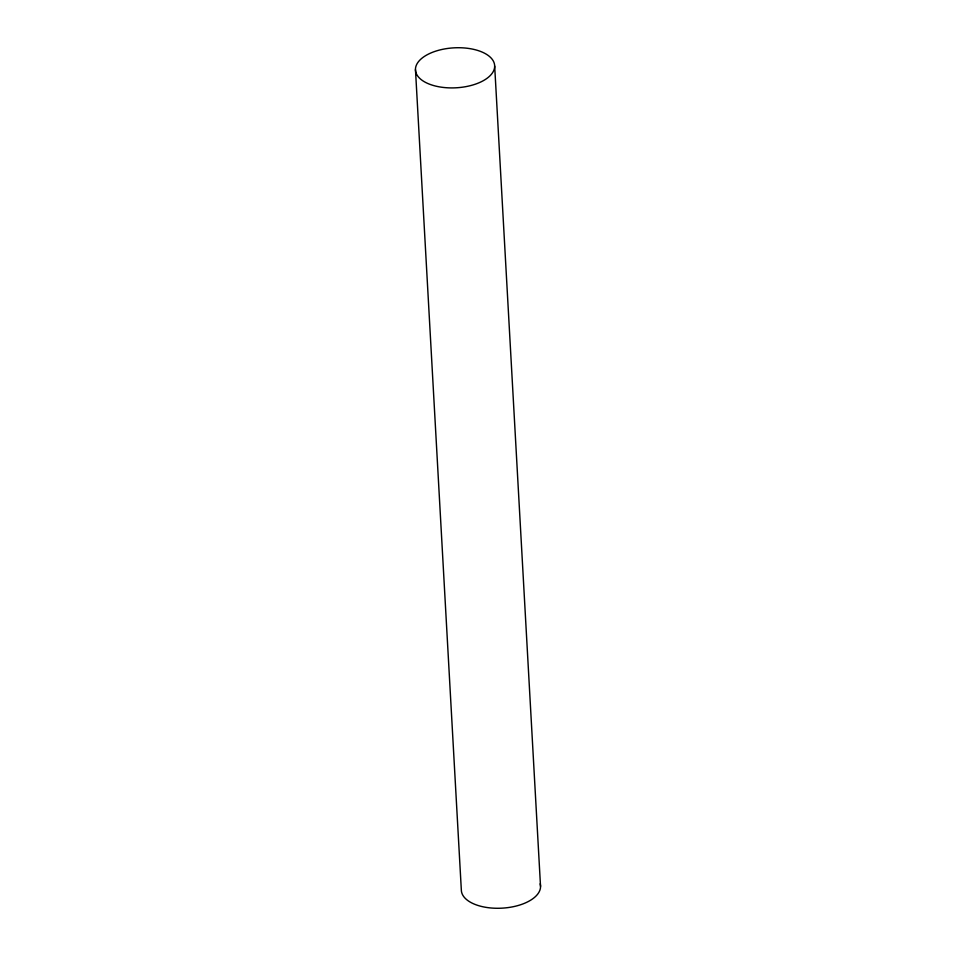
<?xml version="1.0" encoding="UTF-8"?>
<svg xmlns="http://www.w3.org/2000/svg" width="956" height="956" viewBox="0 0 956 956"><rect width="100%" height="100%" fill="white"/><g stroke="black" fill="none" stroke-linecap="round" stroke-linejoin="round"><path stroke-width="1.43" d="M494.67 66.06A39.65 20.004 -3.2 0 1 435.458 86.04A39.65 20.004 -3.2 0 1 435.076 51.361A39.65 20.004 -3.2 0 1 494.67 66.06L540.534 886.415M415.466 69.585L461.33 889.94A39.65 20.004 -3.2 0 0 503.74 908.045A39.65 20.004 -3.2 0 0 540.176 883.822"/></g></svg>
